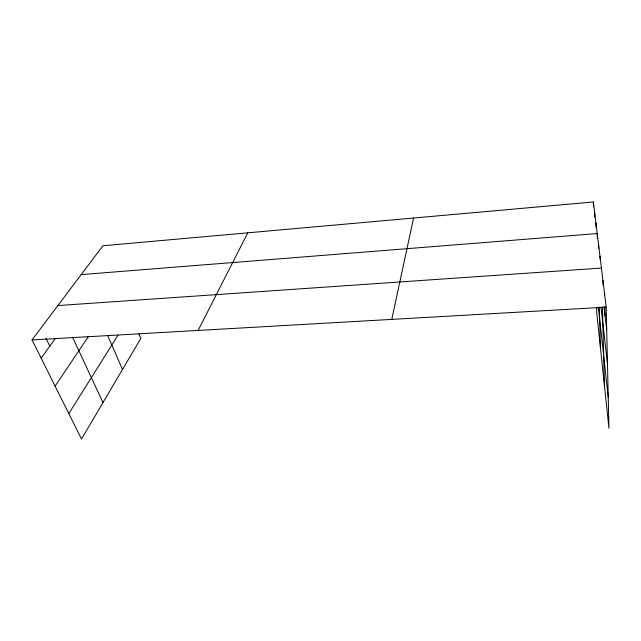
<?xml version="1.0" encoding="UTF-8"?>
<svg xmlns="http://www.w3.org/2000/svg" width="641" height="641" viewBox="0 0 641 641"><rect width="100%" height="100%" fill="white"/><g stroke="black" fill="none" stroke-linecap="round" stroke-linejoin="round"><path stroke-width="0.96" d="M391.771 319.386L413.573 218.028M198.125 330.444L247.779 232.827M68.819 413.589L117.904 335.315M55.118 386.138L88.482 336.405M41.168 358.199L55.358 338.456M138.921 333.873L140.788 338.448L81.503 439.021L32.05 339.922L102.929 245.751L593.366 201.979L606.194 307.151L608.95 428.244L596.763 313.177L596.587 307.536M81.207 274.604L597.212 233.548L597.348 238.372M57.906 305.565L601.426 268.058M32.05 339.922L606.194 307.151M46.024 338.416L49.806 346.188M72.601 337.214L102.977 402.604M107.672 335.459L122.479 369.512M603.942 306.486L606.707 329.786M601.002 307.103L607.492 364.144M598.341 307.023L608.253 397.564M593.366 201.979L593.51 206.867M595.882 222.611L596.026 227.611M594.6 212.099L594.744 217.035M598.558 244.598L598.67 248.492M599.295 307.103L600.465 348.119M602.428 306.895L604.463 385.914M599.96 256.088L600.04 259.044M604.535 293.554L604.583 295.501M604.856 307.191L605.064 315.957M602.949 280.534L603.069 285.357"/></g></svg>
